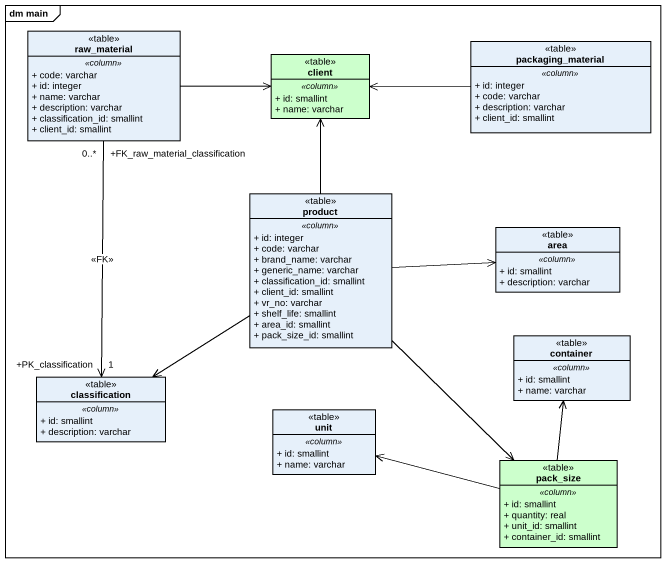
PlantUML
@startuml
mainframe dm main
hide circle
hide empty members
skinparam classAttributeIconSize 0
class raw_material <<table>> {
  .. <<column>> ..
  + code: varchar
  + id: integer
  + name: varchar
  + description: varchar
  + classification_id: smallint
  + client_id: smallint
}
class client <<table>> #CCFFCC {
  .. <<column>> ..
  + id: smallint
  + name: varchar
}
class packaging_material <<table>> {
  .. <<column>> ..
  + id: integer
  + code: varchar
  + description: varchar
  + client_id: smallint
}
class product <<table>> {
  .. <<column>> ..
  + id: integer
  + code: varchar
  + brand_name: varchar
  + generic_name: varchar
  + classification_id: smallint
  + client_id: smallint
  + vr_no: varchar
  + shelf_life: smallint
  + area_id: smallint
  + pack_size_id: smallint
}
class area <<table>> {
  .. <<column>> ..
  + id: smallint
  + description: varchar
}
class container <<table>> {
  .. <<column>> ..
  + id: smallint
  + name: varchar
}
class classification <<table>> {
  .. <<column>> ..
  + id: smallint
  + description: varchar
}
class unit <<table>> {
  .. <<column>> ..
  + id: smallint
  + name: varchar
}
class pack_size <<table>> #CCFFCC {
  .. <<column>> ..
  + id: smallint
  + quantity: real
  + unit_id: smallint
  + container_id: smallint
}
raw_material -right-> client
raw_material "+FK_raw_material_classification\n0..*" --> "+PK_classification\n1" classification : <<FK>>
packaging_material -left-> client
product -up-> client
product -right-> area
product --> classification
product --> pack_size
pack_size -up-> container
pack_size -left-> unit
@enduml
